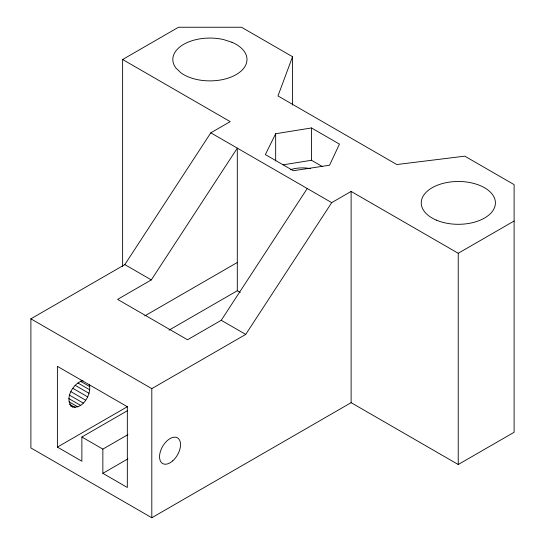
<?xml version="1.0" encoding="UTF-8"?>
<svg xmlns="http://www.w3.org/2000/svg" width="545" height="545" viewBox="0 0 545 545"><rect width="100%" height="100%" fill="white"/><g stroke="black" fill="none" stroke-linecap="round" stroke-linejoin="round"><path stroke-width="0.82" d="M70.652 405.998C81.791 411.509 91.969 394.491 89.319 384.62M122.625 59.507L178.494 27.25L241.51 27.25L292.549 56.714L277.977 95.94L396.801 164.536L464.79 156.156L514.112 184.632L514.112 432.26L458.236 464.517L351.123 402.673L151.803 517.75L30.888 447.942L30.888 318.825L124.812 264.604L210.792 132.83L230.208 121.624L122.625 59.507L122.625 266.512M275.668 133.729L265.361 154.576L293.346 170.728L329.562 165.224L339.44 144.098L311.474 127.952L275.668 133.729L275.668 160.939M307.237 188.509L221.25 320.283L187.521 339.753L117.591 299.382L151.319 279.905L237.3 148.138L237.3 290.744L168.998 330.175M30.888 318.825L151.803 388.633L245.727 334.412L331.707 202.638L351.123 191.431L458.236 253.275L514.112 221.018M144.766 315.902L237.3 262.479M57.395 447.098L81.873 461.227L81.873 437.001L102.855 449.114L102.855 473.339L127.332 487.468L127.332 406.72L57.395 366.342L57.395 447.098L127.441 406.652M81.873 437.001L127.585 410.61M102.855 449.114L127.925 434.637M102.855 473.339L127.925 458.863M82.915 380.662C72.962 383.053 63.384 399.839 72.86 407.272M283.162 164.835L311.474 160.264L322.511 166.634M210.792 132.83L331.707 202.638M237.3 290.744L240.195 292.413M124.812 264.604L151.319 279.905M221.25 320.283L245.727 334.412M80.244 381.112L89.816 386.637M77.983 383.026L89.768 389.825M75.019 385.226L89.012 393.299M72.873 388.326L87.602 396.828M70.904 391.657L85.626 400.159M69.242 394.996L83.235 403.075M68.793 398.572L80.578 405.371M69.004 401.794L77.84 406.897M69.317 404.145L75.21 407.544M458.236 253.275L458.236 464.517M351.123 191.431L351.123 402.673M311.474 127.952L311.474 160.264M292.549 56.714L292.549 105.069M151.803 388.633L151.803 517.75M290.219 169.761A24.436 14.109 0 0 1 310.289 168.623M231.938 42.251L223.47 39.547A37.087 21.412 0 0 0 183.209 44.615A37.087 21.412 0 0 0 175.912 68.03L180.906 72.819A37.087 21.412 0 0 0 236.612 74.331A37.087 21.412 0 0 0 231.938 42.251M436.3 220.119A37.087 21.412 0 0 0 495.18 205.302A37.087 21.412 0 0 0 443.514 183.27A37.087 21.412 0 0 0 436.3 220.119M172.751 460.832A14.838 8.563 -60 0 0 177.459 437.853A14.838 8.563 -60 0 0 159.91 453.413A14.838 8.563 -60 0 0 172.751 460.832"/></g></svg>
